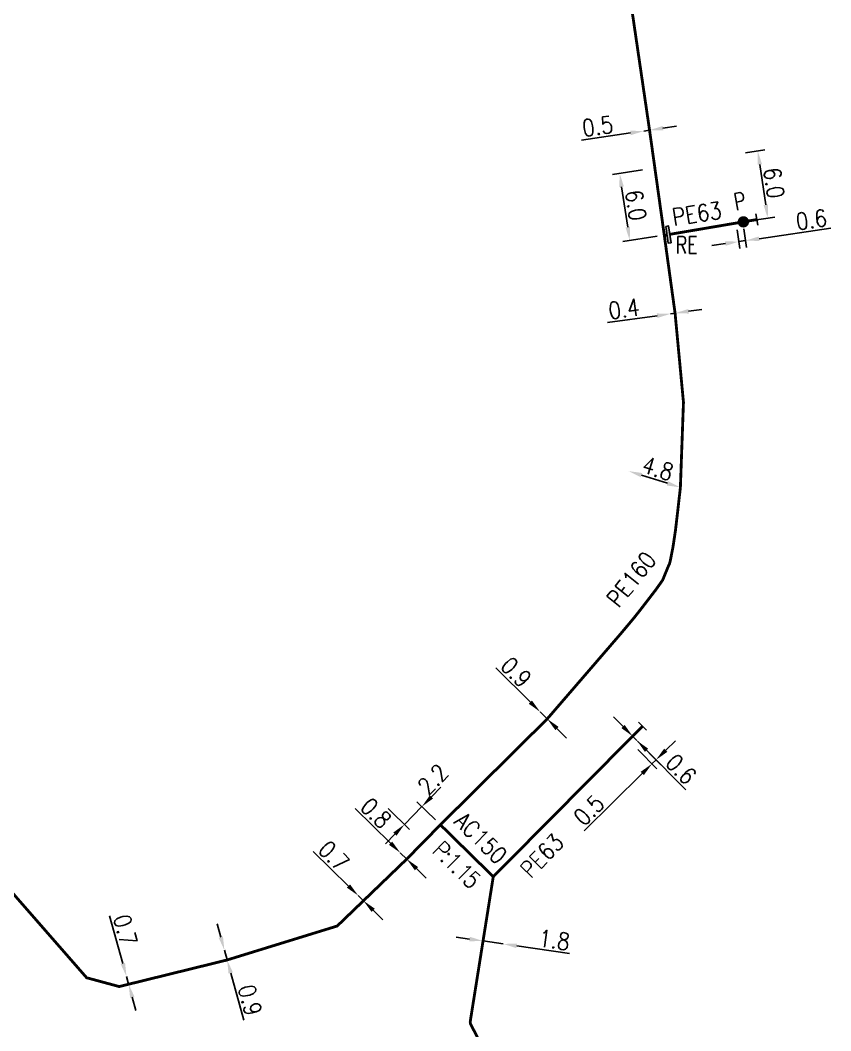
# Model space of a CAD drawing. Header units: millimetres. Extents: x 107995 to 109002, y 120994 to 122000.
# Drawn here: x 108893.5 to 108965, y 121097 to 121186.2 of the extents above; entities that cross this region are included whole.
import ezdxf
from ezdxf.enums import TextEntityAlignment as Align

# ---------------------------------------------------------------- set-up
doc = ezdxf.new("R2010")
doc.units = ezdxf.units.MM
doc.header["$PDMODE"] = 34
doc.linetypes.add('L_25_AP', pattern=[2000, 1000, 1000])
doc.linetypes.add('L_25_PE', pattern=[2000, 1000, 1000])
doc.layers.get('0').update_dxf_attribs({"linetype": 'CONTINUOUS'})
doc.layers.get('DEFPOINTS').update_dxf_attribs({"linetype": 'CONTINUOUS'})
for name, color, linetype in [('L_150', 1, 'CONTINUOUS'), ('L_300', 7, 'CONTINUOUS'), ('L_340', 7, 'CONTINUOUS')]:
    doc.layers.add(name, color=color, linetype=linetype)
doc.styles.add('G_ROMANS', font='ROMANS.SHX', dxfattribs={"width": 0.75})
doc.styles.get("Standard").update_dxf_attribs({"font": 'romans.shx', "width": 0.85})
doc.dimstyles.get("Standard").update_dxf_attribs({"dimtxt": 1.5, "dimasz": 1.2, "dimexe": 0.625, "dimexo": 0.625, "dimgap": 0.25, "dimtad": 1, "dimdec": 1, "dimzin": 0, "dimdsep": 46, "dimtxsty": 'Standard', "dimcen": -0.5, "dimadec": 0, "dimazin": 0, "dimtfac": 1, "dimtdec": 1, "dimtmove": 0, "dimatfit": 3, "dimfxl": 0, "dimtolj": 1, "dimtzin": 0, "dimarcsym": 0})

# ---------------------------------------------------------------- blocks, each defined once
blk = doc.blocks.new('*D578')
at = {"layer": 'DEFPOINTS', "color": 0, "linetype": 'Continuous', "transparency": 16777216}
for p in [(108925.498, 121117.047), (108927.382, 121115.198), (108930.556, 121115.165)]:
    blk.add_point(p, dxfattribs=at)
at = {"layer": 'L_150', "color": 0, "linetype": 'Continuous', "lineweight": -2, "transparency": 16777216}
for p, q in [((108929.764, 121117.624), (108930.604, 121118.481)), ((108925.944, 121116.61), (108927.828, 121114.76)), ((108928.923, 121116.768), (108927.382, 121115.198)), ((108930.11, 121115.603), (108928.477, 121117.206)), ((108926.541, 121114.341), (108925.701, 121113.485))]:
    blk.add_line(p, q, dxfattribs=at)
at = {"layer": 'L_150', "color": 0, "linetype": 'Continuous', "transparency": 16777216}
for points in [[(108929.621, 121117.764), (108929.906, 121117.484), (108928.923, 121116.768)], [(108926.399, 121114.482), (108926.684, 121114.201), (108927.382, 121115.198)]]:
    blk.add_solid(points, dxfattribs=at)
at = {"layer": 'L_150', "color": 0, "linetype": 'Continuous', "transparency": 16777216, "insert": (108929.891, 121119.181), "char_height": 1.5, "attachment_point": 5, "rotation": 45.53333}
blk.add_mtext('\\A1;2.2', dxfattribs=at)
blk = doc.blocks.new('*D579')
at = {"layer": 'DEFPOINTS', "color": 0, "linetype": 'Continuous', "transparency": 16777216}
for p in [(108927.012, 121112.698), (108927.012, 121112.698), (108927.583, 121112.137)]:
    blk.add_point(p, dxfattribs=at)
at = {"layer": 'L_150', "color": 0, "linetype": 'Continuous', "lineweight": -2, "transparency": 16777216}
for p, q in [((108926.156, 121113.538), (108923.036, 121116.6)), ((108927.583, 121112.137), (108927.012, 121112.698)), ((108928.44, 121111.297), (108929.296, 121110.456))]:
    blk.add_line(p, q, dxfattribs=at)
at = {"layer": 'L_150', "color": 0, "linetype": 'Continuous', "transparency": 16777216}
for points in [[(108926.296, 121113.681), (108926.016, 121113.395), (108927.012, 121112.698)], [(108928.58, 121111.439), (108928.299, 121111.154), (108927.583, 121112.137)]]:
    blk.add_solid(points, dxfattribs=at)
at = {"layer": 'L_150', "color": 0, "linetype": 'Continuous', "transparency": 16777216, "insert": (108924.868, 121116.203), "char_height": 1.5, "attachment_point": 5, "rotation": 315.53333}
blk.add_mtext('\\A1;0.8', dxfattribs=at)
blk = doc.blocks.new('*D580')
at = {"layer": 'DEFPOINTS', "color": 0, "linetype": 'Continuous', "transparency": 16777216}
for p in [(108923.298, 121108.914), (108923.298, 121108.914), (108923.762, 121108.458)]:
    blk.add_point(p, dxfattribs=at)
at = {"layer": 'L_150', "color": 0, "linetype": 'Continuous', "lineweight": -2, "transparency": 16777216}
for p, q in [((108922.442, 121109.754), (108919.322, 121112.816)), ((108923.762, 121108.458), (108923.298, 121108.914)), ((108924.618, 121107.618), (108925.475, 121106.777))]:
    blk.add_line(p, q, dxfattribs=at)
at = {"layer": 'L_150', "color": 0, "linetype": 'Continuous', "transparency": 16777216}
for points in [[(108922.582, 121109.897), (108922.302, 121109.611), (108923.298, 121108.914)], [(108924.758, 121107.76), (108924.478, 121107.475), (108923.762, 121108.458)]]:
    blk.add_solid(points, dxfattribs=at)
at = {"layer": 'L_150', "color": 0, "linetype": 'Continuous', "transparency": 16777216, "insert": (108921.154, 121112.419), "char_height": 1.5, "attachment_point": 5, "rotation": 315.53333}
blk.add_mtext('\\A1;0.7', dxfattribs=at)
blk = doc.blocks.new('*D581')
at = {"layer": 'DEFPOINTS', "color": 0, "linetype": 'Continuous', "transparency": 16777216}
for p in [(108911.484, 121104.096), (108911.484, 121104.096), (108911.725, 121103.228)]:
    blk.add_point(p, dxfattribs=at)
at = {"layer": 'L_150', "color": 0, "linetype": 'Continuous', "lineweight": -2, "transparency": 16777216}
for p, q in [((108911.163, 121105.252), (108910.842, 121106.408)), ((108911.484, 121104.096), (108911.725, 121103.228)), ((108912.045, 121102.072), (108913.198, 121097.918))]:
    blk.add_line(p, q, dxfattribs=at)
at = {"layer": 'L_150', "color": 0, "linetype": 'Continuous', "transparency": 16777216}
for points in [[(108911.356, 121105.305), (108910.97, 121105.198), (108911.484, 121104.096)], [(108912.238, 121102.126), (108911.853, 121102.019), (108911.725, 121103.228)]]:
    blk.add_solid(points, dxfattribs=at)
at = {"layer": 'L_150', "color": 0, "linetype": 'Continuous', "transparency": 16777216, "insert": (108913.746, 121099.684), "char_height": 1.5, "attachment_point": 5, "rotation": 285.50868}
blk.add_mtext('\\A1;0.9', dxfattribs=at)
blk = doc.blocks.new('*D582')
at = {"layer": 'DEFPOINTS', "color": 0, "linetype": 'Continuous', "transparency": 16777216}
for p in [(108902.842, 121101.761), (108902.842, 121101.761), (108903.03, 121101.086)]:
    blk.add_point(p, dxfattribs=at)
at = {"layer": 'L_150', "color": 0, "linetype": 'Continuous', "lineweight": -2, "transparency": 16777216}
for p, q in [((108902.52, 121102.917), (108901.348, 121107.128)), ((108903.03, 121101.086), (108902.842, 121101.761)), ((108903.352, 121099.93), (108903.673, 121098.774))]:
    blk.add_line(p, q, dxfattribs=at)
at = {"layer": 'L_150', "color": 0, "linetype": 'Continuous', "transparency": 16777216}
for points in [[(108902.713, 121102.97), (108902.327, 121102.863), (108902.842, 121101.761)], [(108903.544, 121099.984), (108903.159, 121099.877), (108903.03, 121101.086)]]:
    blk.add_solid(points, dxfattribs=at)
at = {"layer": 'L_150', "color": 0, "linetype": 'Continuous', "transparency": 16777216, "insert": (108902.736, 121105.869), "char_height": 1.5, "attachment_point": 5, "rotation": 285.55725}
blk.add_mtext('\\A1;0.7', dxfattribs=at)
blk = doc.blocks.new('*D605')
at = {"layer": 'DEFPOINTS', "color": 0, "linetype": 'Continuous', "transparency": 16777216}
for p in [(108948.53, 121176.428), (108948.53, 121176.428), (108949.025, 121176.5)]:
    blk.add_point(p, dxfattribs=at)
at = {"layer": 'L_150', "color": 0, "linetype": 'Continuous', "lineweight": -2, "transparency": 16777216}
for p, q in [((108947.342, 121176.255), (108943.016, 121175.626)), ((108949.025, 121176.5), (108948.53, 121176.428)), ((108950.212, 121176.673), (108951.4, 121176.845))]:
    blk.add_line(p, q, dxfattribs=at)
at = {"layer": 'L_150', "color": 0, "linetype": 'Continuous', "transparency": 16777216}
for points in [[(108947.314, 121176.453), (108947.371, 121176.057), (108948.53, 121176.428)], [(108950.183, 121176.871), (108950.241, 121176.475), (108949.025, 121176.5)]]:
    blk.add_solid(points, dxfattribs=at)
at = {"layer": 'L_150', "color": 0, "linetype": 'Continuous', "transparency": 16777216, "insert": (108944.442, 121176.844), "char_height": 1.5, "attachment_point": 5, "rotation": 8.27704}
blk.add_mtext('\\A1;0.5', dxfattribs=at)
blk = doc.blocks.new('*D606')
at = {"layer": 'DEFPOINTS', "color": 0, "linetype": 'Continuous', "transparency": 16777216}
for p in [(108950.882, 121160.285), (108950.882, 121160.285), (108951.278, 121160.341)]:
    blk.add_point(p, dxfattribs=at)
at = {"layer": 'L_150', "color": 0, "linetype": 'Continuous', "lineweight": -2, "transparency": 16777216}
for p, q in [((108949.694, 121160.119), (108945.304, 121159.505)), ((108951.278, 121160.341), (108950.882, 121160.285)), ((108952.467, 121160.507), (108953.655, 121160.673))]:
    blk.add_line(p, q, dxfattribs=at)
at = {"layer": 'L_150', "color": 0, "linetype": 'Continuous', "transparency": 16777216}
for points in [[(108949.666, 121160.317), (108949.722, 121159.921), (108950.882, 121160.285)], [(108952.439, 121160.705), (108952.495, 121160.309), (108951.278, 121160.341)]]:
    blk.add_solid(points, dxfattribs=at)
at = {"layer": 'L_150', "color": 0, "linetype": 'Continuous', "transparency": 16777216, "insert": (108946.766, 121160.719), "char_height": 1.5, "attachment_point": 5, "rotation": 7.96059}
blk.add_mtext('\\A1;0.4', dxfattribs=at)
blk = doc.blocks.new('*D607')
at = {"layer": 'DEFPOINTS', "color": 0, "linetype": 'Continuous', "transparency": 16777216}
for p in [(108947.169, 121146.397), (108947.169, 121146.397), (108951.748, 121144.958)]:
    blk.add_point(p, dxfattribs=at)
at = {"layer": 'L_150', "color": 0, "linetype": 'Continuous', "lineweight": -2, "transparency": 16777216}
blk.add_line((108950.603, 121145.318), (108948.313, 121146.037), dxfattribs=at)
at = {"layer": 'L_150', "color": 0, "linetype": 'Continuous', "transparency": 16777216}
for points in [[(108948.373, 121146.228), (108948.253, 121145.847), (108947.169, 121146.397)], [(108950.663, 121145.508), (108950.543, 121145.127), (108951.748, 121144.958)]]:
    blk.add_solid(points, dxfattribs=at)
at = {"layer": 'L_150', "color": 0, "linetype": 'Continuous', "transparency": 16777216, "insert": (108949.758, 121146.631), "char_height": 1.5, "attachment_point": 5, "rotation": 342.54861}
blk.add_mtext('\\A1;4.8', dxfattribs=at)
blk = doc.blocks.new('*D608')
at = {"layer": 'DEFPOINTS', "color": 0, "linetype": 'Continuous', "transparency": 16777216}
for p in [(108939.352, 121125.15), (108939.352, 121125.15), (108939.991, 121124.517)]:
    blk.add_point(p, dxfattribs=at)
at = {"layer": 'L_150', "color": 0, "linetype": 'Continuous', "lineweight": -2, "transparency": 16777216}
for p, q in [((108938.499, 121125.995), (108935.437, 121129.029)), ((108939.991, 121124.517), (108939.352, 121125.15)), ((108940.843, 121123.672), (108941.696, 121122.828))]:
    blk.add_line(p, q, dxfattribs=at)
at = {"layer": 'L_150', "color": 0, "linetype": 'Continuous', "transparency": 16777216}
for points in [[(108938.64, 121126.137), (108938.359, 121125.853), (108939.352, 121125.15)], [(108940.984, 121123.814), (108940.703, 121123.53), (108939.991, 121124.517)]]:
    blk.add_solid(points, dxfattribs=at)
at = {"layer": 'L_150', "color": 0, "linetype": 'Continuous', "transparency": 16777216, "insert": (108937.246, 121128.645), "char_height": 1.5, "attachment_point": 5, "rotation": 315.25933}
blk.add_mtext('\\A1;0.9', dxfattribs=at)
blk = doc.blocks.new('*D609')
at = {"layer": 'DEFPOINTS', "color": 0, "linetype": 'Continuous', "transparency": 16777216}
for p in [(108934.322, 121104.904), (108936.104, 121104.646), (108936.104, 121104.646)]:
    blk.add_point(p, dxfattribs=at)
at = {"layer": 'L_150', "color": 0, "linetype": 'Continuous', "lineweight": -2, "transparency": 16777216}
for p, q in [((108933.135, 121105.077), (108931.947, 121105.249)), ((108934.322, 121104.904), (108936.104, 121104.646)), ((108937.291, 121104.473), (108941.953, 121103.796))]:
    blk.add_line(p, q, dxfattribs=at)
at = {"layer": 'L_150', "color": 0, "linetype": 'Continuous', "transparency": 16777216}
for points in [[(108933.164, 121105.275), (108933.106, 121104.879), (108934.322, 121104.904)], [(108937.32, 121104.671), (108937.262, 121104.275), (108936.104, 121104.646)]]:
    blk.add_solid(points, dxfattribs=at)
at = {"layer": 'L_150', "color": 0, "linetype": 'Continuous', "transparency": 16777216, "insert": (108940.617, 121105.001), "char_height": 1.5, "attachment_point": 5, "rotation": 351.73926}
blk.add_mtext('\\A1;1.8', dxfattribs=at)
blk = doc.blocks.new('L_340_07')
at = {"color": 0, "linetype": 'Continuous', "const_width": 0.25, "flags": 128}
blk.add_lwpolyline([(0, 0), (1.25, 0)], dxfattribs=at)
at = {"color": 0, "linetype": 'Continuous', "flags": 128}
blk.add_lwpolyline([(1.25, -0.5), (1.25, 0.5)], dxfattribs=at)
at = {"color": 0, "linetype": 'Continuous', "style": 'G_ROMANS', "width": 0.75, "flags": 3}
for tag, p in [('DEF_LEG', (0.723, -3.465)), ('DEF_COUP', (0.723, -5.965)), ('DEF_TYPE', (0.723, -8.465))]:
    blk.add_attdef(tag, text='', height=1.2, dxfattribs=at).set_placement(p, align=Align.MIDDLE)
blk = doc.blocks.new('L_300_12')
at = {"color": 0, "linetype": 'Continuous', "const_width": 0.497, "flags": 128}
blk.add_lwpolyline([(-0.21, 0, 1), (0.293, 0, 1)], format="xyb", close=True, dxfattribs=at)
at = {"color": 0, "linetype": 'Continuous', "style": 'G_ROMANS', "width": 0.75}
blk.add_text('P', height=1.5, dxfattribs=at).set_placement((0.042, 1.853), align=Align.MIDDLE)
at = {"color": 0, "linetype": 'Continuous', "style": 'G_ROMANS', "width": 0.75, "flags": 3}
for tag, p in [('DEF_LEG', (0, -10)), ('DEF_COUP', (0, -12.5)), ('DEF_TYPE', (0, -15))]:
    blk.add_attdef(tag, text='', height=1.2, dxfattribs=at).set_placement(p, align=Align.MIDDLE)
blk = doc.blocks.new('*D611')
at = {"layer": 'DEFPOINTS', "color": 0, "linetype": 'Continuous', "transparency": 16777216}
for p in [(108947.529, 121122.989), (108947.56, 121122.246), (108949.24, 121120.547)]:
    blk.add_point(p, dxfattribs=at)
at = {"layer": 'L_340', "color": 0, "linetype": 'Continuous', "lineweight": -2, "transparency": 16777216}
for p, q in [((108947.968, 121122.544), (108950.035, 121120.454)), ((108947.999, 121121.802), (108949.679, 121120.102)), ((108950.449, 121121.742), (108951.302, 121122.586)), ((108949.595, 121120.898), (108949.24, 121120.547)), ((108948.386, 121119.703), (108943.248, 121114.623))]:
    blk.add_line(p, q, dxfattribs=at)
at = {"layer": 'L_340', "color": 0, "linetype": 'Continuous', "transparency": 16777216}
for points in [[(108950.308, 121121.884), (108950.589, 121121.6), (108949.595, 121120.898)], [(108948.246, 121119.846), (108948.527, 121119.561), (108949.24, 121120.547)]]:
    blk.add_solid(points, dxfattribs=at)
at = {"layer": 'L_340', "color": 0, "linetype": 'Continuous', "transparency": 16777216, "insert": (108943.672, 121116.449), "char_height": 1.5, "attachment_point": 5, "rotation": 44.67232}
blk.add_mtext('\\A1;0.5', dxfattribs=at)
blk = doc.blocks.new('*D612')
at = {"layer": 'DEFPOINTS', "color": 0, "linetype": 'Continuous', "transparency": 16777216}
for p in [(108947.529, 121122.989), (108947.916, 121122.598), (108947.916, 121122.598)]:
    blk.add_point(p, dxfattribs=at)
at = {"layer": 'L_340', "color": 0, "linetype": 'Continuous', "lineweight": -2, "transparency": 16777216}
for p, q in [((108946.685, 121123.842), (108945.842, 121124.695)), ((108947.529, 121122.989), (108947.916, 121122.598)), ((108948.759, 121121.744), (108952.215, 121118.248))]:
    blk.add_line(p, q, dxfattribs=at)
at = {"layer": 'L_340', "color": 0, "linetype": 'Continuous', "transparency": 16777216}
for points in [[(108946.827, 121123.983), (108946.543, 121123.701), (108947.529, 121122.989)], [(108948.901, 121121.885), (108948.617, 121121.604), (108947.916, 121122.598)]]:
    blk.add_solid(points, dxfattribs=at)
at = {"layer": 'L_340', "color": 0, "linetype": 'Continuous', "transparency": 16777216, "insert": (108951.811, 121120.079), "char_height": 1.5, "attachment_point": 5, "rotation": 314.67232}
blk.add_mtext('\\A1;0.6', dxfattribs=at)
blk = doc.blocks.new('L_340_21')
at = {"linetype": 'Continuous'}
blk.add_hatch(color=0, dxfattribs=at).paths.add_polyline_path([(0.125, 0.75), (-0.125, 0.75), (-0.125, -0.75), (0.125, -0.75)])
at = {"color": 0, "linetype": 'Continuous'}
blk.add_lwpolyline([(-0.125, 0.75), (0.125, 0.75), (0.125, -0.75), (-0.125, -0.75)], close=True, dxfattribs=at)
at = {"color": 0, "linetype": 'Continuous', "width": 0.75}
for tag, height, flags, p in [('RE', 1.5, 8, (0, 3)), ('DEF_LEG', 1.2, 3, (0, -5)), ('DEF_COUP', 1.2, 3, (0, -7.5)), ('DEF_TYPE', 1.2, 3, (0, -10))]:
    blk.add_attdef(tag, text='', height=height, dxfattribs=dict(at, flags=flags)).set_placement(p, align=Align.MIDDLE)
blk = doc.blocks.new('*D911')
at = {"layer": 'DEFPOINTS', "color": 0, "linetype": 'Continuous', "transparency": 16777216}
for p in [(108956.87, 121174.406), (108958.579, 121174.661), (108957.268, 121168.399)]:
    blk.add_point(p, dxfattribs=at)
at = {"layer": 'L_300', "color": 0, "linetype": 'Continuous', "lineweight": -2, "transparency": 16777216}
for p, q in [((108957.488, 121174.499), (108959.197, 121174.754)), ((108959.287, 121169.914), (108958.756, 121173.474)), ((108957.886, 121168.492), (108960.082, 121168.819))]:
    blk.add_line(p, q, dxfattribs=at)
at = {"layer": 'L_300', "color": 0, "linetype": 'Continuous', "transparency": 16777216}
for points in [[(108958.954, 121173.504), (108958.558, 121173.445), (108958.579, 121174.661)], [(108959.485, 121169.943), (108959.089, 121169.884), (108959.464, 121168.727)]]:
    blk.add_solid(points, dxfattribs=at)
at = {"layer": 'L_300', "color": 0, "linetype": 'Continuous', "transparency": 16777216, "insert": (108960.011, 121171.842), "char_height": 1.5, "attachment_point": 5, "rotation": 278.48061}
blk.add_mtext('\\A1;6.0', dxfattribs=at)
blk = doc.blocks.new('*D912')
at = {"layer": 'DEFPOINTS', "color": 0, "linetype": 'Continuous', "transparency": 16777216}
for p in [(108946.381, 121172.692), (108949.015, 121173.09), (108950.326, 121167.22)]:
    blk.add_point(p, dxfattribs=at)
at = {"layer": 'L_150', "color": 0, "linetype": 'Continuous', "lineweight": -2, "transparency": 16777216}
for p, q in [((108948.397, 121172.997), (108945.763, 121172.598)), ((108947.098, 121167.946), (108946.56, 121171.505)), ((108949.708, 121167.127), (108946.66, 121166.666))]:
    blk.add_line(p, q, dxfattribs=at)
at = {"layer": 'L_150', "color": 0, "linetype": 'Continuous', "transparency": 16777216}
for points in [[(108946.758, 121171.535), (108946.362, 121171.475), (108946.381, 121172.692)], [(108947.296, 121167.976), (108946.9, 121167.916), (108947.278, 121166.759)]]:
    blk.add_solid(points, dxfattribs=at)
at = {"layer": 'L_150', "color": 0, "linetype": 'Continuous', "transparency": 16777216, "insert": (108947.818, 121169.875), "char_height": 1.5, "attachment_point": 5, "rotation": 278.5954}
blk.add_mtext('\\A1;6.0', dxfattribs=at)
blk = doc.blocks.new('*D913')
at = {"layer": 'DEFPOINTS', "color": 0, "linetype": 'Continuous', "transparency": 16777216}
for p in [(108956.673, 121168.323), (108957.268, 121168.399), (108956.914, 121166.66)]:
    blk.add_point(p, dxfattribs=at)
at = {"layer": 'L_300', "color": 0, "linetype": 'Continuous', "lineweight": -2, "transparency": 16777216}
for p, q in [((108956.762, 121167.704), (108957.003, 121166.042)), ((108957.357, 121167.781), (108957.597, 121166.128)), ((108958.695, 121166.918), (108965.028, 121167.836)), ((108955.726, 121166.488), (108954.538, 121166.316)), ((108956.914, 121166.66), (108957.507, 121166.746))]:
    blk.add_line(p, q, dxfattribs=at)
at = {"layer": 'L_300', "color": 0, "linetype": 'Continuous', "transparency": 16777216}
for points in [[(108955.697, 121166.686), (108955.755, 121166.29), (108956.914, 121166.66)], [(108958.666, 121167.116), (108958.724, 121166.72), (108957.507, 121166.746)]]:
    blk.add_solid(points, dxfattribs=at)
at = {"layer": 'L_300', "color": 0, "linetype": 'Continuous', "transparency": 16777216, "insert": (108963.315, 121168.598), "char_height": 1.5, "attachment_point": 5, "rotation": 8.24459}
blk.add_mtext('\\A1;0.6', dxfattribs=at)

msp = doc.modelspace()

# ---------------------------------------------------------------- linework, layer by layer
at = {"layer": 'L_150', "linetype": 'L_25_PE', "const_width": 0.25, "flags": 128}
msp.add_lwpolyline([(108915.895, 121379.164), (108918.693, 121380.354, -0.417107), (108919.352, 121380.087), (108920.141, 121378.195), (108921.104, 121375.889), (108924.701, 121367.27), (108928.395, 121358.945), (108929.939, 121355.201), (108930.883, 121352.737), (108931.577, 121349.898), (108932.051, 121347.154), (108932.251, 121343.754), (108932.367, 121340.24), (108932.568, 121334.189), (108932.897, 121323.963), (108933.621, 121298.637), (108933.762, 121293.938), (108934.152, 121286.863), (108934.788, 121279.427), (108935.37, 121273.328), (108936.809, 121261.004), (108937.56, 121255.053), (108938.436, 121248.737), (108939.576, 121241.974), (108943.041, 121217.706), (108945.315, 121201.786), (108949.025, 121176.5), (108950.326, 121167.22), (108951.278, 121160.341), (108952.019, 121152.474), (108951.748, 121144.958), (108951.491, 121142.681), (108951.307, 121141.115), (108951.093, 121139.689), (108950.86, 121138.501), (108950.783, 121138.208), (108950.689, 121138.008), (108950.181, 121136.771), (108950.181, 121136.771), (108949.546, 121135.877), (108948.251, 121134.194), (108947.652, 121133.436), (108946.463, 121132.017), (108946.463, 121132.017), (108946.463, 121132.017), (108946.463, 121132.017), (108946.463, 121132.017), (108939.991, 121124.517), (108930.556, 121115.165)], format="xyb", dxfattribs=at)
at = {"layer": 'L_150', "linetype": 'L_25_AP', "flags": 128}
msp.add_lwpolyline([(108930.556, 121115.165, 0.25, 0.25, 0), (108927.583, 121112.137, 0.25, 0.25, 0), (108923.762, 121108.458, 0.25, 0.25, 0), (108921.445, 121106.227, 0.25, 0.25, 0), (108911.725, 121103.228, 0.25, 0.25, 0), (108903.03, 121101.086, 0.25, 0.25, 0), (108902.194, 121100.88, 0.25, 0.25, 0), (108899.321, 121101.659, 0.25, 0.25, 0), (108899.321, 121101.659, 0.25, 0.25, 0), (108876.858, 121127.366, 0.25, 0.25, 0), (108870.588, 121134.159, 0.25, 0.25, 0), (108867.674, 121137.564, 0.25, 0.25, 0), (108853.79, 121153.787, 0.25, 0.25, 0), (108803.875, 121212.111, 0.25, 0.25, 0), (108795.826, 121221.923, 0.25, 0.25, 0), (108768.078, 121255.749, 0.25, 0.25, 0), (108766.143, 121258.215, 0.25, 0.25, 0), (108766.343, 121258.985, 0.25, 0.25, 0), (108765.94, 121259.498, 0, 0, 0)], format="xyseb", dxfattribs=at)
at = {"layer": 'L_150', "linetype": 'L_25_PE', "const_width": 0.25, "flags": 128}
for points in [[(108950.818, 121167.304), (108957.268, 121168.399)], [(108950.326, 121167.22), (108950.571, 121167.262)], [(108947.529, 121122.989), (108935.225, 121110.582), (108935.225, 121110.582)]]:
    msp.add_lwpolyline(points, dxfattribs=at)
at = {"layer": 'L_150', "linetype": 'L_25_AP', "const_width": 0.25, "flags": 128}
msp.add_lwpolyline([(108930.556, 121115.165), (108931.869, 121113.876), (108935.225, 121110.582), (108934.322, 121104.904), (108933.197, 121097.829, 0.160228), (108933.247, 121097.521), (108936.523, 121091.193), (108951.092, 121063.488), (108953.74, 121058.665, 0.102579), (108953.872, 121058.511), (108956.077, 121056.8, 0.1604), (108956.216, 121056.723), (108963.224, 121054.23, -0.360937), (108963.55, 121053.681), (108962.129, 121044.68)], format="xyb", dxfattribs=at)

# ---------------------------------------------------------------- block references
at = {"layer": 'L_300', "rotation": 9.642675744106143}
msp.add_blockref('L_300_12', (108957.268, 121168.399), dxfattribs=at)
at = {"layer": 'L_340'}
for p, rotation in [((108957.268, 121168.399), 9.642675744106143), ((108947.529, 121122.989), 45.24007651323763)]:
    msp.add_blockref('L_340_07', p, dxfattribs=dict(at, rotation=rotation))
ref = msp.add_blockref('L_340_21', (108950.694, 121167.283), dxfattribs=dict(at, rotation=8.595397789451344))
ref.add_attrib('RE', 'RE', dxfattribs={"layer": '0', "color": 0, "linetype": 'Continuous', "height": 1.5, "width": 0.75, "flags": 8}).set_placement((108952.307, 121166.361), align=Align.MIDDLE)

# ---------------------------------------------------------------- texts
at = {"layer": 'L_150', "linetype": 'Continuous', "width": 0.85}
for s, rotation, p in [('PE63', 8.5954, (108951.16, 121168.057)), ('PE160', 51.29952, (108946.296, 121134.245)), ('PE63', 45.62069, (108938.535, 121110.343))]:
    msp.add_text(s, height=1.5, rotation=rotation, dxfattribs=at).set_placement(p)
at = {"layer": 'L_150', "linetype": 'Continuous', "char_height": 1.5, "attachment_point": 9, "rotation": 315.53333}
for s, insert in [('AC150', (108935.525, 121111.569)), ('{\\T0.85;P:1.15}', (108933.086, 121109.503))]:
    msp.add_mtext(s, dxfattribs=dict(at, insert=insert))

# ---------------------------------------------------------------- dimensions: what is measured, and where the dimension line sits
at = {"layer": 'L_150', "linetype": 'Continuous'}
for base, p1, p2, angle, picture, middle in [((108948.53, 121176.428), (108949.025, 121176.5), (108948.53, 121176.428), 8.27704, '*D605', (108944.586, 121175.854)), ((108946.381, 121172.692), (108950.326, 121167.22), (108949.015, 121173.09), 278.5954, '*D912', (108946.829, 121169.726)), ((108950.882, 121160.285), (108951.278, 121160.341), (108950.882, 121160.285), 7.96059, '*D606', (108946.905, 121159.729)), ((108947.169, 121146.397), (108951.748, 121144.958), (108947.169, 121146.397), 342.54861, '*D607', (108949.458, 121145.677)), ((108939.352, 121125.15), (108939.991, 121124.517), (108939.352, 121125.15), 315.25933, '*D608', (108936.542, 121127.935)), ((108927.012, 121112.698), (108927.583, 121112.137), (108927.012, 121112.698), 315.53333, '*D579', (108924.168, 121115.489)), ((108923.298, 121108.914), (108923.762, 121108.458), (108923.298, 121108.914), 315.53333, '*D580', (108920.454, 121111.706)), ((108902.842, 121101.761), (108903.03, 121101.086), (108902.842, 121101.761), 285.55725, '*D582', (108901.773, 121105.6)), ((108911.484, 121104.096), (108911.725, 121103.228), (108911.484, 121104.096), 285.50868, '*D581', (108912.782, 121099.417)), ((108936.104, 121104.646), (108934.322, 121104.904), (108936.104, 121104.646), 171.73926, '*D609', (108940.474, 121104.011))]:
    dim = msp.add_linear_dim(base=base, p1=p1, p2=p2, angle=angle, dimstyle='Standard', dxfattribs=at)
    dim.commit()
    dim.dimension.update_dxf_attribs({"geometry": picture, "text_midpoint": middle, "dimtype": 160})
dim = msp.add_linear_dim(base=(108927.382, 121115.198), p1=(108930.556, 121115.165), p2=(108925.498, 121117.047), angle=45.53333, dimstyle='Standard', override={"dimtmove": 1}, dxfattribs=at)
dim.commit()
dim.dimension.update_dxf_attribs({"geometry": '*D578', "text_midpoint": (108930.604, 121118.481), "dimtype": 160})
at = {"layer": 'L_300', "linetype": 'Continuous'}
for base, p2, angle, picture, middle in [((108958.579, 121174.661), (108956.87, 121174.406), 278.48061, '*D911', (108959.022, 121171.694)), ((108956.914, 121166.66), (108956.673, 121168.323), 8.24459, '*D913', (108963.458, 121167.609))]:
    dim = msp.add_linear_dim(base=base, p1=(108957.268, 121168.399), p2=p2, angle=angle, dimstyle='Standard', dxfattribs=at)
    dim.commit()
    dim.dimension.update_dxf_attribs({"geometry": picture, "text_midpoint": middle, "dimtype": 160})
at = {"layer": 'L_340', "linetype": 'Continuous'}
dim = msp.add_linear_dim(base=(108947.9156, 121122.5976), p1=(108947.5289, 121122.9887), p2=(108947.9156, 121122.5976), angle=134.67232, dimstyle='Standard', dxfattribs=at)
dim.commit()
dim.dimension.update_dxf_attribs({"geometry": '*D612', "text_midpoint": (108951.1003, 121119.3761), "dimtype": 160})
dim = msp.add_linear_dim(base=(108949.24, 121120.547), p1=(108947.529, 121122.989), p2=(108947.56, 121122.246), angle=44.67232, dimstyle='Standard', override={"dimtmove": 0}, dxfattribs=at)
dim.commit()
dim.dimension.update_dxf_attribs({"geometry": '*D611', "text_midpoint": (108944.375, 121115.738), "dimtype": 160})

doc.saveas('drawing.dxf')
